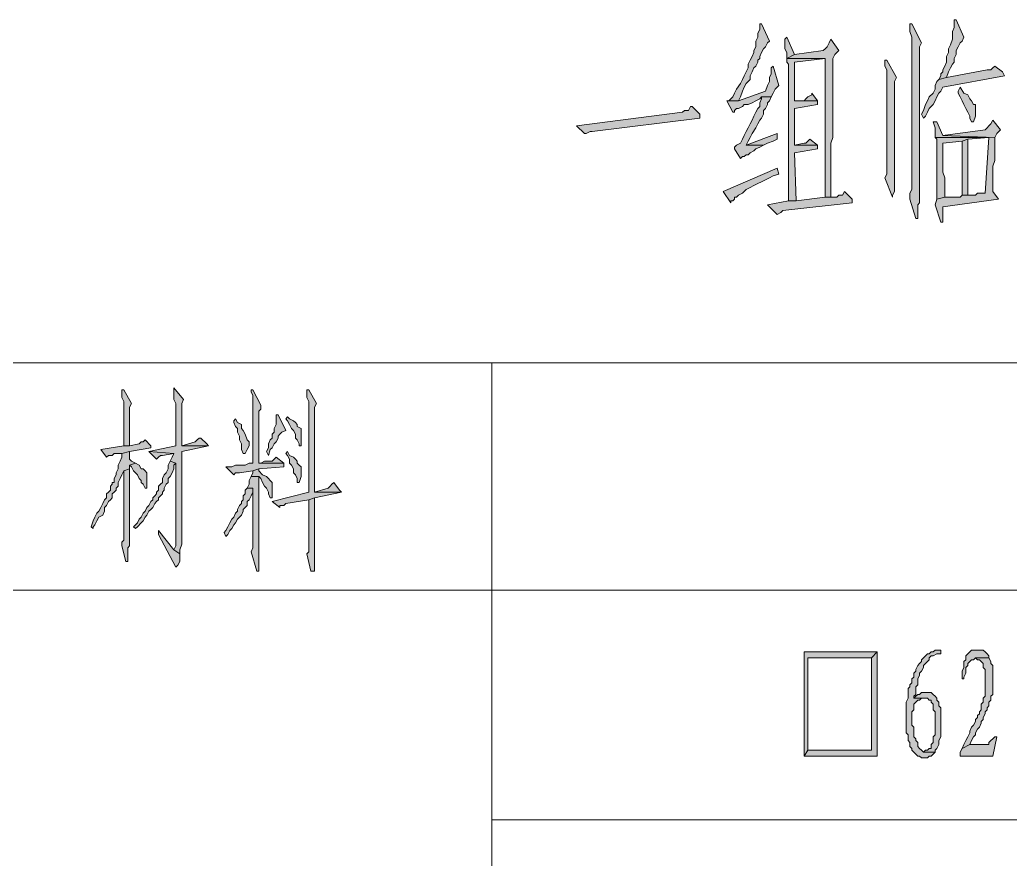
# Model space of a CAD drawing. Header units: millimetres. Extents: x 24 to 410, y 10 to 282.
# Drawn here: x 298.07 to 319.83, y 123.63 to 142.07 of the extents above; entities that cross this region are included whole.
import ezdxf

# ---------------------------------------------------------------- set-up
doc = ezdxf.new("R2010")
doc.units = ezdxf.units.MM

msp = doc.modelspace()

# ---------------------------------------------------------------- hatches: boundary and pattern name
h = msp.add_hatch(color=7)
h.dxf.hatch_style = 2
h.paths.add_polyline_path([(314.367333, 141.986), (314.325, 141.986), (314.325, 141.943667), (314.325, 141.859), (314.282667, 141.774333), (314.282667, 141.689667), (314.240333, 141.605), (314.240333, 141.478), (314.198, 141.393333), (314.198, 141.351), (314.155667, 141.266333), (314.113333, 141.181667), (314.071, 141.097), (314.071, 141.012333), (314.028667, 140.927667), (313.986333, 140.843), (313.944, 140.758333), (313.901667, 140.673667), (313.817, 140.546667), (313.774667, 140.462), (313.732333, 140.377333), (313.69, 140.335), (313.647667, 140.292667), (313.859333, 140.292667), (313.901667, 140.377333), (313.944, 140.504333), (313.986333, 140.589), (314.028667, 140.673667), (314.113333, 140.758333), (314.113333, 140.843), (314.155667, 140.927667), (314.198, 141.012333), (314.240333, 141.054667), (314.282667, 141.139333), (314.282667, 141.181667), (314.325, 141.224), (314.325, 141.266333), (314.367333, 141.351), (314.409667, 141.435667), (314.452, 141.478), (314.494333, 141.562667), (314.536667, 141.605)])
h = msp.add_hatch(color=7)
h.dxf.hatch_style = 2
h.paths.add_polyline_path([(317.669333, 141.986), (317.627, 141.986), (317.627, 141.901333), (317.627, 141.816667), (317.669333, 141.689667), (317.669333, 139.615333), (317.669333, 139.488333), (317.669333, 138.345333), (317.627, 138.260667), (317.627, 138.133667), (317.754, 137.710333), (317.796333, 137.710333), (317.796333, 137.795), (317.796333, 138.006667), (317.838667, 138.049), (317.838667, 141.478), (317.881, 141.562667)])
h = msp.add_hatch(color=7)
h.dxf.hatch_style = 2
h.paths.add_polyline_path([(318.600667, 142.070667), (318.600667, 141.901333), (318.558333, 141.816667), (318.558333, 141.647333), (318.516, 141.520333), (318.473667, 141.435667), (318.473667, 141.351), (318.431333, 141.266333), (318.431333, 141.139333), (318.389, 141.054667), (318.346667, 140.97), (318.346667, 140.927667), (318.304333, 140.885333), (318.304333, 140.843), (318.262, 140.758333), (318.431333, 140.800667), (318.473667, 140.927667), (318.516, 141.012333), (318.558333, 141.097), (318.600667, 141.139333), (318.600667, 141.224), (318.643, 141.308667), (318.643, 141.393333), (318.685333, 141.478), (318.727667, 141.562667), (318.77, 141.605), (318.812333, 141.689667), (318.643, 142.070667)])
h = msp.add_hatch(color=7)
h.dxf.hatch_style = 2
h.paths.add_polyline_path([(314.917667, 141.689667), (314.875333, 141.647333), (314.875333, 141.435667), (314.917667, 141.351), (314.917667, 141.224), (315.087, 141.308667)])
h = msp.add_hatch(color=7)
h.dxf.hatch_style = 2
h.paths.add_polyline_path([(315.891333, 141.647333), (315.849, 141.562667), (315.806667, 141.478), (315.764333, 141.435667), (315.722, 141.393333), (315.087, 141.308667), (314.917667, 141.224), (315.764333, 141.224), (315.764333, 138.176), (315.891333, 138.176), (315.891333, 138.387667), (315.891333, 139.361333), (315.933667, 139.488333), (315.933667, 140.292667), (315.933667, 140.419667), (315.933667, 141.224), (315.976, 141.308667), (316.060667, 141.393333)])
h = msp.add_hatch(color=7)
h.dxf.hatch_style = 2
h.paths.add_polyline_path([(314.917667, 141.224), (314.917667, 141.139333), (314.96, 141.097), (314.96, 138.091333), (315.129333, 138.091333), (315.087, 139.149667), (315.595, 139.234333), (315.595, 139.319), (315.087, 139.319), (315.087, 140.123333), (315.595, 140.208), (315.595, 140.292667), (315.087, 140.292667), (315.087, 141.139333), (315.764333, 141.224)])
h = msp.add_hatch(color=7)
h.dxf.hatch_style = 2
h.paths.add_polyline_path([(314.621333, 141.054667), (314.579, 141.012333), (314.579, 140.885333), (314.536667, 140.800667), (314.536667, 140.716), (314.494333, 140.631333), (314.452, 140.504333), (313.859333, 140.292667), (313.605333, 140.292667), (313.732333, 140.038667), (313.774667, 140.038667), (313.774667, 140.081), (313.817, 140.123333), (313.859333, 140.123333), (313.944, 140.165667), (313.986333, 140.208), (314.071, 140.208), (314.155667, 140.250333), (314.240333, 140.292667), (314.325, 140.335), (314.367333, 140.377333), (314.579, 140.377333), (314.621333, 140.462), (314.663667, 140.546667), (314.706, 140.589), (314.748333, 140.631333)])
h = msp.add_hatch(color=7)
h.dxf.hatch_style = 2
h.paths.add_polyline_path([(317.119, 141.181667), (317.076667, 141.181667), (317.076667, 141.054667), (317.119, 140.97), (317.119, 138.853333), (317.119, 138.811), (317.119, 138.684), (317.076667, 138.599333), (317.246, 138.176), (317.246, 138.218333), (317.288333, 138.303), (317.288333, 140.716), (317.330667, 140.800667)])
h = msp.add_hatch(color=7)
h.dxf.hatch_style = 2
h.paths.add_polyline_path([(319.489667, 141.054667), (319.447333, 141.012333), (319.405, 140.97), (319.320333, 140.97), (318.431333, 140.800667), (318.262, 140.758333), (318.219667, 140.716), (318.177333, 140.631333), (318.177333, 140.546667), (318.135, 140.462), (318.050333, 140.377333), (318.008, 140.292667), (317.965667, 140.208), (317.923333, 140.081), (317.881, 139.996333), (317.923333, 139.911667), (317.965667, 139.954), (318.008, 140.038667), (318.050333, 140.123333), (318.135, 140.208), (318.177333, 140.292667), (318.219667, 140.377333), (318.262, 140.462), (318.304333, 140.504333), (318.346667, 140.589), (319.701333, 140.843), (319.659, 140.927667)])
h = msp.add_hatch(color=7)
h.dxf.hatch_style = 2
h.paths.add_polyline_path([(318.727667, 140.589), (318.685333, 140.504333), (318.685333, 140.462), (318.727667, 140.377333), (318.77, 140.292667), (318.812333, 140.208), (318.854667, 140.123333), (318.897, 140.038667), (318.939333, 139.954), (318.939333, 139.911667), (318.981667, 139.827), (319.024, 139.827), (319.066333, 139.954), (319.066333, 140.208), (319.024, 140.208), (318.981667, 140.292667), (318.939333, 140.335), (318.897, 140.419667), (318.812333, 140.462)])
h = msp.add_hatch(color=7)
h.dxf.hatch_style = 2
h.paths.add_polyline_path([(314.579, 140.377333), (314.367333, 140.377333), (314.367333, 140.335), (314.325, 140.250333), (314.325, 140.165667), (314.282667, 140.123333), (314.240333, 140.038667), (314.198, 139.954), (314.155667, 139.869333), (314.113333, 139.784667), (314.071, 139.7), (314.028667, 139.615333), (313.986333, 139.530667), (313.944, 139.446), (313.901667, 139.361333), (313.817, 139.319), (313.774667, 139.276667), (313.774667, 139.234333), (313.901667, 139.022667), (313.944, 139.065), (313.986333, 139.065), (314.028667, 139.107333), (314.071, 139.107333), (314.113333, 139.149667), (314.198, 139.192), (314.240333, 139.234333), (314.325, 139.276667), (314.409667, 139.319), (314.028667, 139.319), (314.071, 139.403667), (314.113333, 139.488333), (314.155667, 139.573), (314.240333, 139.7), (314.282667, 139.784667), (314.325, 139.869333), (314.367333, 139.911667), (314.409667, 139.996333), (314.409667, 140.081), (314.452, 140.123333), (314.494333, 140.208), (314.494333, 140.250333), (314.536667, 140.292667)])
h = msp.add_hatch(color=7)
h.dxf.hatch_style = 2
h.paths.add_polyline_path([(315.468, 140.462), (315.468, 140.419667), (315.383333, 140.377333), (315.341, 140.335), (315.298667, 140.292667), (315.087, 140.292667), (315.595, 140.292667)])
h = msp.add_hatch(color=7)
h.dxf.hatch_style = 2
h.paths.add_polyline_path([(312.843333, 140.165667), (312.801, 140.165667), (312.758667, 140.081), (312.674, 140.081), (312.631667, 140.038667), (310.303333, 139.742333), (310.472667, 139.573), (310.515, 139.573), (310.599667, 139.615333), (310.642, 139.615333), (313.012667, 139.911667), (313.012667, 139.996333)])
h = msp.add_hatch(color=7)
h.dxf.hatch_style = 2
h.paths.add_polyline_path([(318.219667, 139.827), (318.135, 139.827), (318.177333, 139.7), (318.177333, 139.488333), (319.362667, 139.488333), (319.278, 138.260667), (319.108667, 138.260667), (319.066333, 138.218333), (318.77, 138.218333), (318.727667, 138.176), (318.389, 138.176), (318.219667, 138.133667), (318.177333, 138.006667), (318.304333, 137.625667), (318.346667, 137.625667), (318.346667, 137.668), (318.346667, 137.710333), (318.346667, 137.752667), (318.346667, 137.964333), (319.574333, 138.133667), (319.447333, 138.303), (319.447333, 138.853333), (319.489667, 138.980333), (319.489667, 139.488333), (318.346667, 139.530667)])
h = msp.add_hatch(color=7)
h.dxf.hatch_style = 2
h.paths.add_polyline_path([(319.447333, 139.869333), (319.405, 139.784667), (319.362667, 139.742333), (319.320333, 139.7), (319.278, 139.657667), (318.346667, 139.530667), (319.489667, 139.488333), (319.532, 139.573), (319.616667, 139.657667)])
h = msp.add_hatch(color=7)
h.dxf.hatch_style = 2
h.paths.add_polyline_path([(314.706, 139.573), (314.028667, 139.319), (314.409667, 139.319), (314.494333, 139.361333), (314.621333, 139.403667), (314.706, 139.446)])
h = msp.add_hatch(color=7)
h.dxf.hatch_style = 2
h.paths.add_polyline_path([(318.177333, 139.488333), (318.219667, 139.446), (318.219667, 138.133667), (318.389, 138.176), (318.389, 138.599333), (318.346667, 138.726333), (318.346667, 138.980333), (318.346667, 139.107333), (318.346667, 139.361333), (318.77, 139.403667), (318.897, 139.446), (319.362667, 139.488333)])
h = msp.add_hatch(color=7)
h.dxf.hatch_style = 2
h.paths.add_polyline_path([(315.425667, 139.446), (315.341, 139.361333), (315.298667, 139.361333), (315.087, 139.319), (315.595, 139.319)])
h = msp.add_hatch(color=7)
h.dxf.hatch_style = 2
h.paths.add_polyline_path([(318.897, 139.446), (318.77, 139.403667), (318.77, 138.218333), (318.897, 138.218333)])
h = msp.add_hatch(color=7)
h.dxf.hatch_style = 2
h.paths.add_polyline_path([(314.706, 138.811), (313.520667, 138.303), (313.69, 138.049), (313.69, 138.091333), (313.732333, 138.091333), (313.774667, 138.133667), (313.774667, 138.176), (313.817, 138.176), (313.859333, 138.218333), (313.944, 138.260667), (313.986333, 138.303), (314.028667, 138.345333), (314.113333, 138.387667), (314.198, 138.43), (314.282667, 138.472333), (314.367333, 138.514667), (314.452, 138.557), (314.536667, 138.599333), (314.621333, 138.641667), (314.748333, 138.684)])
h = msp.add_hatch(color=7)
h.dxf.hatch_style = 2
h.paths.add_polyline_path([(316.187667, 138.303), (316.145333, 138.218333), (316.060667, 138.218333), (316.018333, 138.176), (315.764333, 138.176), (315.129333, 138.091333), (314.96, 138.091333), (314.494333, 138.006667), (314.706, 137.795), (314.790667, 137.837333), (314.833, 137.879667), (316.357, 138.049), (316.357, 138.133667)])
h = msp.add_hatch(color=7)
h.dxf.hatch_style = 2
h.paths.add_polyline_path([(300.355, 133.942667), (300.312667, 133.942667), (300.312667, 133.858), (300.312667, 133.773333), (300.355, 133.688667), (300.355, 132.715), (300.482, 132.715), (300.482, 133.096), (300.482, 133.180667), (300.482, 133.561667), (300.524333, 133.646333)])
h = msp.add_hatch(color=7)
h.dxf.hatch_style = 2
h.paths.add_polyline_path([(301.455667, 133.985), (301.455667, 133.731), (301.498, 133.646333), (301.498, 132.715), (300.905333, 132.588), (301.455667, 132.545667), (301.413333, 132.461), (301.371, 132.376333), (301.498, 132.334), (301.498, 130.513667), (301.455667, 130.429), (301.582667, 130.344333), (301.582667, 130.429), (301.625, 130.556), (301.625, 131.021667), (301.625, 131.191), (301.625, 132.588), (302.217667, 132.715), (301.625, 132.715), (301.625, 132.757333), (301.625, 133.646333), (301.667333, 133.731)])
h = msp.add_hatch(color=7)
h.dxf.hatch_style = 2
h.paths.add_polyline_path([(303.191333, 133.942667), (303.149, 133.942667), (303.149, 133.900333), (303.191333, 133.815667), (303.191333, 132.334), (303.106667, 132.334), (303.022, 132.291667), (302.810333, 132.291667), (302.725667, 132.249333), (302.598667, 132.249333), (302.768, 132.08), (302.810333, 132.122333), (302.895, 132.122333), (303.191333, 132.164667), (303.318333, 132.207), (303.868667, 132.249333), (303.868667, 132.334), (303.318333, 132.334), (303.318333, 133.477), (303.360667, 133.519333), (303.360667, 133.604)])
h = msp.add_hatch(color=7)
h.dxf.hatch_style = 2
h.paths.add_polyline_path([(304.419, 133.942667), (304.376667, 133.942667), (304.376667, 133.900333), (304.376667, 133.773333), (304.419, 133.688667), (304.419, 131.995333), (304.419, 131.953), (304.419, 131.699), (303.614667, 131.487333), (303.784, 131.360333), (303.784, 131.402667), (303.868667, 131.402667), (303.911, 131.445), (304.419, 131.529667), (304.546, 131.572), (305.138667, 131.699), (304.546, 131.699), (304.546, 131.783667), (304.546, 133.561667), (304.588333, 133.646333)])
h = msp.add_hatch(color=7)
h.dxf.hatch_style = 2
h.paths.add_polyline_path([(303.741667, 133.392333), (303.699333, 133.392333), (303.699333, 133.35), (303.699333, 133.180667), (303.657, 133.096), (303.657, 133.011333), (303.614667, 132.969), (303.614667, 132.884333), (303.572333, 132.842), (303.53, 132.757333), (303.53, 132.672667), (303.487667, 132.588), (303.53, 132.503333), (303.572333, 132.630333), (303.614667, 132.672667), (303.657, 132.757333), (303.699333, 132.799667), (303.741667, 132.884333), (303.741667, 132.926667), (303.784, 132.969), (303.826333, 133.011333), (303.911, 133.053667)])
h = msp.add_hatch(color=7)
h.dxf.hatch_style = 2
h.paths.add_polyline_path([(302.810333, 133.307667), (302.768, 133.265333), (302.768, 133.223), (302.810333, 133.138333), (302.852667, 133.096), (302.852667, 133.011333), (302.895, 132.926667), (302.895, 132.842), (302.937333, 132.757333), (302.937333, 132.630333), (302.979667, 132.545667), (303.022, 132.545667), (303.064333, 132.630333), (303.106667, 132.715), (303.106667, 132.799667), (303.064333, 132.842), (303.022, 132.969), (302.979667, 133.053667), (302.937333, 133.096), (302.937333, 133.180667), (302.852667, 133.223)])
h = msp.add_hatch(color=7)
h.dxf.hatch_style = 2
h.paths.add_polyline_path([(303.953333, 133.35), (303.911, 133.307667), (303.953333, 133.265333), (303.995667, 133.180667), (304.038, 133.096), (304.080333, 133.053667), (304.122667, 132.969), (304.122667, 132.884333), (304.165, 132.842), (304.207333, 132.757333), (304.207333, 132.715), (304.249667, 132.715), (304.249667, 133.096), (304.165, 133.138333), (304.165, 133.180667), (304.122667, 133.223), (304.080333, 133.265333), (303.995667, 133.307667)])
h = msp.add_hatch(color=7)
h.dxf.hatch_style = 2
h.paths.add_polyline_path([(300.820667, 132.842), (300.778333, 132.799667), (300.736, 132.799667), (300.693667, 132.757333), (300.482, 132.715), (300.355, 132.715), (299.847, 132.630333), (299.974, 132.461), (300.016333, 132.503333), (300.101, 132.503333), (300.143333, 132.545667), (300.312667, 132.545667), (300.482, 132.588), (300.947667, 132.672667), (300.947667, 132.715)])
h = msp.add_hatch(color=7)
h.dxf.hatch_style = 2
h.paths.add_polyline_path([(302.048333, 132.884333), (302.006, 132.884333), (301.963667, 132.842), (301.921333, 132.799667), (301.625, 132.715), (302.217667, 132.715), (302.175333, 132.757333)])
h = msp.add_hatch(color=7)
h.dxf.hatch_style = 2
h.paths.add_polyline_path([(300.482, 132.588), (300.312667, 132.545667), (300.312667, 132.461), (300.270333, 132.376333), (300.228, 132.291667), (300.228, 132.207), (300.185667, 132.122333), (300.185667, 132.08), (300.143333, 131.995333), (300.143333, 131.910667), (300.101, 131.910667), (300.101, 131.868333), (300.058667, 131.826), (300.058667, 131.741333), (300.016333, 131.699), (299.974, 131.656667), (299.974, 131.572), (299.931667, 131.529667), (299.889333, 131.445), (299.847, 131.360333), (299.804667, 131.275667), (299.762333, 131.233333), (299.72, 131.148667), (299.677667, 131.064), (299.635333, 130.937), (299.677667, 130.894667), (299.677667, 130.937), (299.72, 130.979333), (299.762333, 131.064), (299.804667, 131.148667), (299.889333, 131.191), (299.931667, 131.275667), (299.931667, 131.360333), (299.974, 131.402667), (300.016333, 131.487333), (300.058667, 131.529667), (300.101, 131.572), (300.101, 131.656667), (300.143333, 131.699), (300.185667, 131.741333), (300.185667, 131.783667), (300.228, 131.826), (300.228, 131.910667), (300.270333, 131.995333), (300.312667, 132.08), (300.355, 132.164667), (300.482, 132.207), (300.482, 132.291667), (300.609, 132.334), (300.524333, 132.376333), (300.482, 132.418667)])
h = msp.add_hatch(color=7)
h.dxf.hatch_style = 2
h.paths.add_polyline_path([(300.905333, 132.588), (301.074667, 132.418667), (301.117, 132.461), (301.159333, 132.503333), (301.201667, 132.503333), (301.455667, 132.545667)])
h = msp.add_hatch(color=7)
h.dxf.hatch_style = 2
h.paths.add_polyline_path([(303.953333, 132.588), (303.911, 132.545667), (303.953333, 132.503333), (303.995667, 132.418667), (303.995667, 132.334), (304.038, 132.291667), (304.080333, 132.207), (304.080333, 132.122333), (304.122667, 132.08), (304.165, 131.995333), (304.165, 131.910667), (304.207333, 131.910667), (304.249667, 132.037667), (304.249667, 132.249333), (304.207333, 132.291667), (304.165, 132.334), (304.165, 132.376333), (304.122667, 132.418667), (304.080333, 132.461), (303.995667, 132.503333)])
h = msp.add_hatch(color=7)
h.dxf.hatch_style = 2
h.paths.add_polyline_path([(300.609, 132.334), (300.482, 132.291667), (300.524333, 132.249333), (300.566667, 132.164667), (300.609, 132.122333), (300.651333, 132.08), (300.693667, 131.995333), (300.736, 131.953), (300.736, 131.910667), (300.778333, 131.868333), (300.820667, 131.783667), (300.863, 131.783667), (300.863, 131.910667), (300.863, 132.122333), (300.820667, 132.164667), (300.778333, 132.207), (300.736, 132.207), (300.693667, 132.291667)])
h = msp.add_hatch(color=7)
h.dxf.hatch_style = 2
h.paths.add_polyline_path([(301.371, 132.376333), (301.328667, 132.291667), (301.328667, 132.207), (301.286333, 132.122333), (301.244, 132.08), (301.201667, 131.995333), (301.201667, 131.910667), (301.159333, 131.868333), (301.117, 131.826), (301.117, 131.741333), (301.074667, 131.699), (301.074667, 131.656667), (301.032333, 131.614333), (300.99, 131.572), (300.99, 131.529667), (300.947667, 131.487333), (300.905333, 131.402667), (300.863, 131.360333), (300.820667, 131.275667), (300.778333, 131.233333), (300.736, 131.148667), (300.693667, 131.106333), (300.651333, 131.021667), (300.566667, 130.937), (300.609, 130.894667), (300.651333, 130.937), (300.736, 131.021667), (300.778333, 131.064), (300.820667, 131.148667), (300.863, 131.191), (300.905333, 131.275667), (300.947667, 131.318), (300.99, 131.360333), (301.032333, 131.445), (301.074667, 131.487333), (301.117, 131.529667), (301.117, 131.572), (301.159333, 131.614333), (301.201667, 131.656667), (301.201667, 131.699), (301.244, 131.741333), (301.244, 131.783667), (301.286333, 131.868333), (301.328667, 131.910667), (301.328667, 131.995333), (301.371, 132.037667), (301.413333, 132.122333), (301.455667, 132.207), (301.455667, 132.291667), (301.498, 132.334)])
h = msp.add_hatch(color=7)
h.dxf.hatch_style = 2
h.paths.add_polyline_path([(303.699333, 132.461), (303.657, 132.418667), (303.614667, 132.376333), (303.445333, 132.376333), (303.360667, 132.334), (303.318333, 132.334), (303.868667, 132.334)])
h = msp.add_hatch(color=7)
h.dxf.hatch_style = 2
h.paths.add_polyline_path([(300.482, 132.207), (300.355, 132.164667), (300.355, 130.640667), (300.312667, 130.598333), (300.312667, 130.513667), (300.397333, 130.175), (300.439667, 130.175), (300.439667, 130.259667), (300.439667, 130.471333), (300.482, 130.513667)])
h = msp.add_hatch(color=7)
h.dxf.hatch_style = 2
h.paths.add_polyline_path([(303.318333, 132.207), (303.191333, 132.164667), (303.191333, 132.122333), (303.149, 132.037667), (303.318333, 132.037667), (303.360667, 131.995333), (303.403, 131.910667), (303.445333, 131.826), (303.487667, 131.783667), (303.53, 131.699), (303.53, 131.656667), (303.572333, 131.572), (303.614667, 131.572), (303.614667, 131.656667), (303.614667, 131.910667), (303.572333, 131.953), (303.53, 131.995333), (303.487667, 132.037667), (303.403, 132.08), (303.318333, 132.164667)])
h = msp.add_hatch(color=7)
h.dxf.hatch_style = 2
h.paths.add_polyline_path([(303.149, 132.037667), (303.106667, 131.953), (303.106667, 131.868333), (303.064333, 131.783667), (303.191333, 131.783667), (303.191333, 131.741333), (303.191333, 130.471333), (303.149, 130.386667), (303.276, 129.963333), (303.318333, 129.963333), (303.318333, 132.037667)])
h = msp.add_hatch(color=7)
h.dxf.hatch_style = 2
h.paths.add_polyline_path([(304.969333, 131.910667), (304.927, 131.868333), (304.884667, 131.826), (304.842333, 131.783667), (304.546, 131.699), (305.138667, 131.699), (305.096333, 131.741333)])
h = msp.add_hatch(color=7)
h.dxf.hatch_style = 2
h.paths.add_polyline_path([(303.064333, 131.783667), (303.022, 131.741333), (303.022, 131.656667), (302.979667, 131.614333), (302.979667, 131.529667), (302.937333, 131.487333), (302.937333, 131.445), (302.895, 131.402667), (302.852667, 131.318), (302.852667, 131.275667), (302.810333, 131.233333), (302.768, 131.148667), (302.725667, 131.106333), (302.683333, 131.021667), (302.641, 130.937), (302.598667, 130.852333), (302.556333, 130.81), (302.598667, 130.725333), (302.641, 130.767667), (302.683333, 130.852333), (302.725667, 130.894667), (302.768, 130.979333), (302.810333, 131.021667), (302.852667, 131.106333), (302.895, 131.148667), (302.937333, 131.191), (302.979667, 131.275667), (302.979667, 131.318), (303.022, 131.360333), (303.064333, 131.402667), (303.064333, 131.487333), (303.106667, 131.529667), (303.149, 131.614333), (303.191333, 131.699), (303.191333, 131.783667)])
h = msp.add_hatch(color=7)
h.dxf.hatch_style = 2
h.paths.add_polyline_path([(304.546, 131.572), (304.419, 131.529667), (304.419, 130.386667), (304.376667, 130.344333), (304.461333, 129.963333), (304.546, 129.963333), (304.546, 130.005667), (304.546, 130.090333), (304.546, 130.132667)])
h = msp.add_hatch(color=7)
h.dxf.hatch_style = 2
h.paths.add_polyline_path([(301.117, 130.852333), (301.117, 130.767667), (301.498, 130.048), (301.540333, 130.090333), (301.582667, 130.175), (301.582667, 130.344333), (301.455667, 130.429)])
h = msp.add_hatch(color=7)
h.dxf.hatch_style = 2
h.paths.add_polyline_path([(316.907333, 128.185333), (315.298667, 128.185333), (315.298667, 125.899333), (315.383333, 126.026333), (315.383333, 128.058333), (316.780333, 128.058333)])
h = msp.add_hatch(color=7)
h.dxf.hatch_style = 2
h.paths.add_polyline_path([(316.907333, 128.185333), (316.780333, 128.058333), (316.780333, 126.026333), (315.383333, 126.026333), (315.298667, 125.899333), (316.907333, 125.899333)])
h = msp.add_hatch(color=7)
h.dxf.hatch_style = 2
h.paths.add_polyline_path([(318.304333, 128.227667), (318.177333, 128.227667), (318.135, 128.185333), (318.092667, 128.185333), (318.050333, 128.143), (318.008, 128.143), (317.965667, 128.100667), (317.923333, 128.058333), (317.881, 128.016), (317.881, 127.973667), (317.838667, 127.931333), (317.796333, 127.889), (317.754, 127.804333), (317.754, 127.762), (317.711667, 127.719667), (317.711667, 127.635), (317.669333, 127.592667), (317.669333, 127.508), (317.627, 127.465667), (317.627, 127.423333), (317.584667, 127.381), (317.584667, 127.169333), (317.542333, 127.084667), (317.542333, 126.407333), (317.584667, 126.365), (317.584667, 126.238), (317.627, 126.195667), (317.627, 126.111), (317.669333, 126.068667), (317.669333, 126.026333), (317.711667, 125.984), (317.754, 125.941667), (317.796333, 125.899333), (317.838667, 125.899333), (317.881, 125.857), (318.008, 125.857), (318.050333, 125.899333), (318.092667, 125.899333), (318.135, 125.941667), (318.177333, 125.984), (317.923333, 125.984), (317.881, 126.026333), (317.838667, 126.068667), (317.796333, 126.111), (317.796333, 126.195667), (317.754, 126.238), (317.754, 126.280333), (317.711667, 126.322667), (317.711667, 126.534333), (317.669333, 126.576667), (317.669333, 126.873), (317.711667, 126.915333), (317.711667, 127.042333), (317.754, 127.084667), (317.796333, 127.127), (317.838667, 127.127), (317.881, 127.169333), (318.008, 127.169333), (317.711667, 127.169333), (317.711667, 127.211667), (317.754, 127.254), (317.754, 127.423333), (317.796333, 127.465667), (317.796333, 127.592667), (317.838667, 127.677333), (317.838667, 127.719667), (317.881, 127.762), (317.923333, 127.846667), (317.923333, 127.889), (317.965667, 127.931333), (318.008, 127.973667), (318.050333, 128.016), (318.050333, 128.058333), (318.092667, 128.100667), (318.135, 128.100667), (318.219667, 128.143), (318.304333, 128.143)])
h = msp.add_hatch(color=7)
h.dxf.hatch_style = 2
h.paths.add_polyline_path([(319.151, 128.227667), (318.981667, 128.227667), (318.939333, 128.185333), (318.897, 128.143), (318.854667, 128.100667), (318.854667, 128.016), (318.812333, 127.973667), (318.812333, 127.846667), (318.77, 127.762), (318.77, 127.592667), (318.812333, 127.592667), (318.812333, 127.635), (318.854667, 127.719667), (318.854667, 127.846667), (318.897, 127.889), (318.897, 127.931333), (318.939333, 127.973667), (318.981667, 128.016), (319.024, 128.016), (319.066333, 128.058333), (319.362667, 128.058333), (319.362667, 128.100667), (319.320333, 128.143), (319.278, 128.185333), (319.235667, 128.227667)])
h = msp.add_hatch(color=7)
h.dxf.hatch_style = 2
h.paths.add_polyline_path([(319.362667, 128.058333), (319.066333, 128.058333), (319.108667, 128.016), (319.151, 128.016), (319.193333, 127.973667), (319.235667, 127.931333), (319.235667, 127.846667), (319.278, 127.804333), (319.278, 127.211667), (319.235667, 127.169333), (319.235667, 127.084667), (319.193333, 127.042333), (319.193333, 126.915333), (319.151, 126.873), (319.151, 126.830667), (319.108667, 126.788333), (319.108667, 126.746), (319.066333, 126.703667), (319.066333, 126.661333), (319.024, 126.576667), (318.981667, 126.534333), (318.939333, 126.449667), (318.939333, 126.407333), (318.897, 126.322667), (318.854667, 126.238), (318.812333, 126.153333), (318.77, 126.068667), (318.939333, 126.153333), (318.981667, 126.238), (319.024, 126.322667), (319.066333, 126.365), (319.066333, 126.407333), (319.108667, 126.492), (319.151, 126.534333), (319.193333, 126.619), (319.193333, 126.661333), (319.235667, 126.703667), (319.235667, 126.746), (319.278, 126.830667), (319.278, 126.873), (319.320333, 126.915333), (319.320333, 126.957667), (319.362667, 127), (319.362667, 127.084667), (319.405, 127.127), (319.405, 127.211667), (319.447333, 127.254), (319.447333, 127.889), (319.405, 127.931333), (319.405, 127.973667)])
h = msp.add_hatch(color=7)
h.dxf.hatch_style = 2
h.paths.add_polyline_path([(318.008, 127.296333), (317.881, 127.296333), (317.838667, 127.254), (317.796333, 127.254), (317.754, 127.211667), (317.711667, 127.169333), (318.008, 127.169333), (318.050333, 127.127), (318.092667, 127.127), (318.092667, 127.084667), (318.135, 127.042333), (318.135, 126.915333), (318.177333, 126.873), (318.177333, 126.365), (318.135, 126.322667), (318.135, 126.238), (318.135, 126.195667), (318.092667, 126.153333), (318.092667, 126.068667), (318.050333, 126.068667), (318.008, 126.026333), (317.965667, 126.026333), (317.923333, 125.984), (318.177333, 125.984), (318.177333, 126.026333), (318.219667, 126.068667), (318.262, 126.153333), (318.262, 126.238), (318.304333, 126.322667), (318.304333, 126.957667), (318.262, 127), (318.262, 127.084667), (318.219667, 127.127), (318.219667, 127.169333), (318.177333, 127.211667), (318.135, 127.254), (318.092667, 127.296333)])
h = msp.add_hatch(color=7)
h.dxf.hatch_style = 2
h.paths.add_polyline_path([(319.532, 126.322667), (319.489667, 126.322667), (319.447333, 126.280333), (319.405, 126.238), (319.362667, 126.195667), (319.362667, 126.153333), (319.320333, 126.153333), (318.939333, 126.153333), (318.77, 126.068667), (318.727667, 125.984), (318.727667, 125.899333), (319.447333, 125.899333)])

# ---------------------------------------------------------------- linework, layer by layer
at = {"color": 7, "lineweight": 0}
for points in [[(314.367333, 141.986), (314.325, 141.986), (314.325, 141.943667), (314.325, 141.859), (314.282667, 141.774333), (314.282667, 141.689667), (314.240333, 141.605), (314.240333, 141.478), (314.198, 141.393333), (314.198, 141.351), (314.155667, 141.266333), (314.113333, 141.181667), (314.071, 141.097), (314.071, 141.012333), (314.028667, 140.927667), (313.986333, 140.843), (313.944, 140.758333), (313.901667, 140.673667), (313.817, 140.546667), (313.774667, 140.462), (313.732333, 140.377333), (313.69, 140.335), (313.647667, 140.292667), (313.859333, 140.292667), (313.901667, 140.377333), (313.944, 140.504333), (313.986333, 140.589), (314.028667, 140.673667), (314.113333, 140.758333), (314.113333, 140.843), (314.155667, 140.927667), (314.198, 141.012333), (314.240333, 141.054667), (314.282667, 141.139333), (314.282667, 141.181667), (314.325, 141.224), (314.325, 141.266333), (314.367333, 141.351), (314.409667, 141.435667), (314.452, 141.478), (314.494333, 141.562667), (314.536667, 141.605)], [(317.669333, 141.986), (317.627, 141.986), (317.627, 141.901333), (317.627, 141.816667), (317.669333, 141.689667), (317.669333, 139.615333), (317.669333, 139.488333), (317.669333, 138.345333), (317.627, 138.260667), (317.627, 138.133667), (317.754, 137.710333), (317.796333, 137.710333), (317.796333, 137.795), (317.796333, 138.006667), (317.838667, 138.049), (317.838667, 141.478), (317.881, 141.562667)], [(318.600667, 142.070667), (318.600667, 141.901333), (318.558333, 141.816667), (318.558333, 141.647333), (318.516, 141.520333), (318.473667, 141.435667), (318.473667, 141.351), (318.431333, 141.266333), (318.431333, 141.139333), (318.389, 141.054667), (318.346667, 140.97), (318.346667, 140.927667), (318.304333, 140.885333), (318.304333, 140.843), (318.262, 140.758333), (318.431333, 140.800667), (318.473667, 140.927667), (318.516, 141.012333), (318.558333, 141.097), (318.600667, 141.139333), (318.600667, 141.224), (318.643, 141.308667), (318.643, 141.393333), (318.685333, 141.478), (318.727667, 141.562667), (318.77, 141.605), (318.812333, 141.689667), (318.643, 142.070667)], [(314.917667, 141.689667), (314.875333, 141.647333), (314.875333, 141.435667), (314.917667, 141.351), (314.917667, 141.224), (315.087, 141.308667)], [(315.891333, 141.647333), (315.849, 141.562667), (315.806667, 141.478), (315.764333, 141.435667), (315.722, 141.393333), (315.087, 141.308667), (314.917667, 141.224), (315.764333, 141.224), (315.764333, 138.176), (315.891333, 138.176), (315.891333, 138.387667), (315.891333, 139.361333), (315.933667, 139.488333), (315.933667, 140.292667), (315.933667, 140.419667), (315.933667, 141.224), (315.976, 141.308667), (316.060667, 141.393333)], [(314.917667, 141.224), (314.917667, 141.139333), (314.96, 141.097), (314.96, 138.091333), (315.129333, 138.091333), (315.087, 139.149667), (315.595, 139.234333), (315.595, 139.319), (315.087, 139.319), (315.087, 140.123333), (315.595, 140.208), (315.595, 140.292667), (315.087, 140.292667), (315.087, 141.139333), (315.764333, 141.224)], [(314.621333, 141.054667), (314.579, 141.012333), (314.579, 140.885333), (314.536667, 140.800667), (314.536667, 140.716), (314.494333, 140.631333), (314.452, 140.504333), (313.859333, 140.292667), (313.605333, 140.292667), (313.732333, 140.038667), (313.774667, 140.038667), (313.774667, 140.081), (313.817, 140.123333), (313.859333, 140.123333), (313.944, 140.165667), (313.986333, 140.208), (314.071, 140.208), (314.155667, 140.250333), (314.240333, 140.292667), (314.325, 140.335), (314.367333, 140.377333), (314.579, 140.377333), (314.621333, 140.462), (314.663667, 140.546667), (314.706, 140.589), (314.748333, 140.631333)], [(317.119, 141.181667), (317.076667, 141.181667), (317.076667, 141.054667), (317.119, 140.97), (317.119, 138.853333), (317.119, 138.811), (317.119, 138.684), (317.076667, 138.599333), (317.246, 138.176), (317.246, 138.218333), (317.288333, 138.303), (317.288333, 140.716), (317.330667, 140.800667)], [(319.489667, 141.054667), (319.447333, 141.012333), (319.405, 140.97), (319.320333, 140.97), (318.431333, 140.800667), (318.262, 140.758333), (318.219667, 140.716), (318.177333, 140.631333), (318.177333, 140.546667), (318.135, 140.462), (318.050333, 140.377333), (318.008, 140.292667), (317.965667, 140.208), (317.923333, 140.081), (317.881, 139.996333), (317.923333, 139.911667), (317.965667, 139.954), (318.008, 140.038667), (318.050333, 140.123333), (318.135, 140.208), (318.177333, 140.292667), (318.219667, 140.377333), (318.262, 140.462), (318.304333, 140.504333), (318.346667, 140.589), (319.701333, 140.843), (319.659, 140.927667)], [(318.727667, 140.589), (318.685333, 140.504333), (318.685333, 140.462), (318.727667, 140.377333), (318.77, 140.292667), (318.812333, 140.208), (318.854667, 140.123333), (318.897, 140.038667), (318.939333, 139.954), (318.939333, 139.911667), (318.981667, 139.827), (319.024, 139.827), (319.066333, 139.954), (319.066333, 140.208), (319.024, 140.208), (318.981667, 140.292667), (318.939333, 140.335), (318.897, 140.419667), (318.812333, 140.462)], [(314.579, 140.377333), (314.367333, 140.377333), (314.367333, 140.335), (314.325, 140.250333), (314.325, 140.165667), (314.282667, 140.123333), (314.240333, 140.038667), (314.198, 139.954), (314.155667, 139.869333), (314.113333, 139.784667), (314.071, 139.7), (314.028667, 139.615333), (313.986333, 139.530667), (313.944, 139.446), (313.901667, 139.361333), (313.817, 139.319), (313.774667, 139.276667), (313.774667, 139.234333), (313.901667, 139.022667), (313.944, 139.065), (313.986333, 139.065), (314.028667, 139.107333), (314.071, 139.107333), (314.113333, 139.149667), (314.198, 139.192), (314.240333, 139.234333), (314.325, 139.276667), (314.409667, 139.319), (314.028667, 139.319), (314.071, 139.403667), (314.113333, 139.488333), (314.155667, 139.573), (314.240333, 139.7), (314.282667, 139.784667), (314.325, 139.869333), (314.367333, 139.911667), (314.409667, 139.996333), (314.409667, 140.081), (314.452, 140.123333), (314.494333, 140.208), (314.494333, 140.250333), (314.536667, 140.292667)], [(315.468, 140.462), (315.468, 140.419667), (315.383333, 140.377333), (315.341, 140.335), (315.298667, 140.292667), (315.087, 140.292667), (315.595, 140.292667)], [(312.843333, 140.165667), (312.801, 140.165667), (312.758667, 140.081), (312.674, 140.081), (312.631667, 140.038667), (310.303333, 139.742333), (310.472667, 139.573), (310.515, 139.573), (310.599667, 139.615333), (310.642, 139.615333), (313.012667, 139.911667), (313.012667, 139.996333)], [(318.219667, 139.827), (318.135, 139.827), (318.177333, 139.7), (318.177333, 139.488333), (319.362667, 139.488333), (319.278, 138.260667), (319.108667, 138.260667), (319.066333, 138.218333), (318.77, 138.218333), (318.727667, 138.176), (318.389, 138.176), (318.219667, 138.133667), (318.177333, 138.006667), (318.304333, 137.625667), (318.346667, 137.625667), (318.346667, 137.668), (318.346667, 137.710333), (318.346667, 137.752667), (318.346667, 137.964333), (319.574333, 138.133667), (319.447333, 138.303), (319.447333, 138.853333), (319.489667, 138.980333), (319.489667, 139.488333), (318.346667, 139.530667)], [(319.447333, 139.869333), (319.405, 139.784667), (319.362667, 139.742333), (319.320333, 139.7), (319.278, 139.657667), (318.346667, 139.530667), (319.489667, 139.488333), (319.532, 139.573), (319.616667, 139.657667)], [(314.706, 139.573), (314.028667, 139.319), (314.409667, 139.319), (314.494333, 139.361333), (314.621333, 139.403667), (314.706, 139.446)], [(318.177333, 139.488333), (318.219667, 139.446), (318.219667, 138.133667), (318.389, 138.176), (318.389, 138.599333), (318.346667, 138.726333), (318.346667, 138.980333), (318.346667, 139.107333), (318.346667, 139.361333), (318.77, 139.403667), (318.897, 139.446), (319.362667, 139.488333)], [(315.425667, 139.446), (315.341, 139.361333), (315.298667, 139.361333), (315.087, 139.319), (315.595, 139.319)], [(318.897, 139.446), (318.77, 139.403667), (318.77, 138.218333), (318.897, 138.218333)], [(314.706, 138.811), (313.520667, 138.303), (313.69, 138.049), (313.69, 138.091333), (313.732333, 138.091333), (313.774667, 138.133667), (313.774667, 138.176), (313.817, 138.176), (313.859333, 138.218333), (313.944, 138.260667), (313.986333, 138.303), (314.028667, 138.345333), (314.113333, 138.387667), (314.198, 138.43), (314.282667, 138.472333), (314.367333, 138.514667), (314.452, 138.557), (314.536667, 138.599333), (314.621333, 138.641667), (314.748333, 138.684)], [(316.187667, 138.303), (316.145333, 138.218333), (316.060667, 138.218333), (316.018333, 138.176), (315.764333, 138.176), (315.129333, 138.091333), (314.96, 138.091333), (314.494333, 138.006667), (314.706, 137.795), (314.790667, 137.837333), (314.833, 137.879667), (316.357, 138.049), (316.357, 138.133667)], [(284.437667, 134.535333), (395.435667, 134.535333), (395.435667, 69.511333), (284.437667, 69.511333)], [(300.355, 133.942667), (300.312667, 133.942667), (300.312667, 133.858), (300.312667, 133.773333), (300.355, 133.688667), (300.355, 132.715), (300.482, 132.715), (300.482, 133.096), (300.482, 133.180667), (300.482, 133.561667), (300.524333, 133.646333)], [(301.455667, 133.985), (301.455667, 133.731), (301.498, 133.646333), (301.498, 132.715), (300.905333, 132.588), (301.455667, 132.545667), (301.413333, 132.461), (301.371, 132.376333), (301.498, 132.334), (301.498, 130.513667), (301.455667, 130.429), (301.582667, 130.344333), (301.582667, 130.429), (301.625, 130.556), (301.625, 131.021667), (301.625, 131.191), (301.625, 132.588), (302.217667, 132.715), (301.625, 132.715), (301.625, 132.757333), (301.625, 133.646333), (301.667333, 133.731)], [(303.191333, 133.942667), (303.149, 133.942667), (303.149, 133.900333), (303.191333, 133.815667), (303.191333, 132.334), (303.106667, 132.334), (303.022, 132.291667), (302.810333, 132.291667), (302.725667, 132.249333), (302.598667, 132.249333), (302.768, 132.08), (302.810333, 132.122333), (302.895, 132.122333), (303.191333, 132.164667), (303.318333, 132.207), (303.868667, 132.249333), (303.868667, 132.334), (303.318333, 132.334), (303.318333, 133.477), (303.360667, 133.519333), (303.360667, 133.604)], [(304.419, 133.942667), (304.376667, 133.942667), (304.376667, 133.900333), (304.376667, 133.773333), (304.419, 133.688667), (304.419, 131.995333), (304.419, 131.953), (304.419, 131.699), (303.614667, 131.487333), (303.784, 131.360333), (303.784, 131.402667), (303.868667, 131.402667), (303.911, 131.445), (304.419, 131.529667), (304.546, 131.572), (305.138667, 131.699), (304.546, 131.699), (304.546, 131.783667), (304.546, 133.561667), (304.588333, 133.646333)], [(303.741667, 133.392333), (303.699333, 133.392333), (303.699333, 133.35), (303.699333, 133.180667), (303.657, 133.096), (303.657, 133.011333), (303.614667, 132.969), (303.614667, 132.884333), (303.572333, 132.842), (303.53, 132.757333), (303.53, 132.672667), (303.487667, 132.588), (303.53, 132.503333), (303.572333, 132.630333), (303.614667, 132.672667), (303.657, 132.757333), (303.699333, 132.799667), (303.741667, 132.884333), (303.741667, 132.926667), (303.784, 132.969), (303.826333, 133.011333), (303.911, 133.053667)], [(302.810333, 133.307667), (302.768, 133.265333), (302.768, 133.223), (302.810333, 133.138333), (302.852667, 133.096), (302.852667, 133.011333), (302.895, 132.926667), (302.895, 132.842), (302.937333, 132.757333), (302.937333, 132.630333), (302.979667, 132.545667), (303.022, 132.545667), (303.064333, 132.630333), (303.106667, 132.715), (303.106667, 132.799667), (303.064333, 132.842), (303.022, 132.969), (302.979667, 133.053667), (302.937333, 133.096), (302.937333, 133.180667), (302.852667, 133.223)], [(303.953333, 133.35), (303.911, 133.307667), (303.953333, 133.265333), (303.995667, 133.180667), (304.038, 133.096), (304.080333, 133.053667), (304.122667, 132.969), (304.122667, 132.884333), (304.165, 132.842), (304.207333, 132.757333), (304.207333, 132.715), (304.249667, 132.715), (304.249667, 133.096), (304.165, 133.138333), (304.165, 133.180667), (304.122667, 133.223), (304.080333, 133.265333), (303.995667, 133.307667)], [(300.820667, 132.842), (300.778333, 132.799667), (300.736, 132.799667), (300.693667, 132.757333), (300.482, 132.715), (300.355, 132.715), (299.847, 132.630333), (299.974, 132.461), (300.016333, 132.503333), (300.101, 132.503333), (300.143333, 132.545667), (300.312667, 132.545667), (300.482, 132.588), (300.947667, 132.672667), (300.947667, 132.715)], [(302.048333, 132.884333), (302.006, 132.884333), (301.963667, 132.842), (301.921333, 132.799667), (301.625, 132.715), (302.217667, 132.715), (302.175333, 132.757333)], [(300.482, 132.588), (300.312667, 132.545667), (300.312667, 132.461), (300.270333, 132.376333), (300.228, 132.291667), (300.228, 132.207), (300.185667, 132.122333), (300.185667, 132.08), (300.143333, 131.995333), (300.143333, 131.910667), (300.101, 131.910667), (300.101, 131.868333), (300.058667, 131.826), (300.058667, 131.741333), (300.016333, 131.699), (299.974, 131.656667), (299.974, 131.572), (299.931667, 131.529667), (299.889333, 131.445), (299.847, 131.360333), (299.804667, 131.275667), (299.762333, 131.233333), (299.72, 131.148667), (299.677667, 131.064), (299.635333, 130.937), (299.677667, 130.894667), (299.677667, 130.937), (299.72, 130.979333), (299.762333, 131.064), (299.804667, 131.148667), (299.889333, 131.191), (299.931667, 131.275667), (299.931667, 131.360333), (299.974, 131.402667), (300.016333, 131.487333), (300.058667, 131.529667), (300.101, 131.572), (300.101, 131.656667), (300.143333, 131.699), (300.185667, 131.741333), (300.185667, 131.783667), (300.228, 131.826), (300.228, 131.910667), (300.270333, 131.995333), (300.312667, 132.08), (300.355, 132.164667), (300.482, 132.207), (300.482, 132.291667), (300.609, 132.334), (300.524333, 132.376333), (300.482, 132.418667)], [(300.905333, 132.588), (301.074667, 132.418667), (301.117, 132.461), (301.159333, 132.503333), (301.201667, 132.503333), (301.455667, 132.545667)], [(303.953333, 132.588), (303.911, 132.545667), (303.953333, 132.503333), (303.995667, 132.418667), (303.995667, 132.334), (304.038, 132.291667), (304.080333, 132.207), (304.080333, 132.122333), (304.122667, 132.08), (304.165, 131.995333), (304.165, 131.910667), (304.207333, 131.910667), (304.249667, 132.037667), (304.249667, 132.249333), (304.207333, 132.291667), (304.165, 132.334), (304.165, 132.376333), (304.122667, 132.418667), (304.080333, 132.461), (303.995667, 132.503333)], [(300.609, 132.334), (300.482, 132.291667), (300.524333, 132.249333), (300.566667, 132.164667), (300.609, 132.122333), (300.651333, 132.08), (300.693667, 131.995333), (300.736, 131.953), (300.736, 131.910667), (300.778333, 131.868333), (300.820667, 131.783667), (300.863, 131.783667), (300.863, 131.910667), (300.863, 132.122333), (300.820667, 132.164667), (300.778333, 132.207), (300.736, 132.207), (300.693667, 132.291667)], [(301.371, 132.376333), (301.328667, 132.291667), (301.328667, 132.207), (301.286333, 132.122333), (301.244, 132.08), (301.201667, 131.995333), (301.201667, 131.910667), (301.159333, 131.868333), (301.117, 131.826), (301.117, 131.741333), (301.074667, 131.699), (301.074667, 131.656667), (301.032333, 131.614333), (300.99, 131.572), (300.99, 131.529667), (300.947667, 131.487333), (300.905333, 131.402667), (300.863, 131.360333), (300.820667, 131.275667), (300.778333, 131.233333), (300.736, 131.148667), (300.693667, 131.106333), (300.651333, 131.021667), (300.566667, 130.937), (300.609, 130.894667), (300.651333, 130.937), (300.736, 131.021667), (300.778333, 131.064), (300.820667, 131.148667), (300.863, 131.191), (300.905333, 131.275667), (300.947667, 131.318), (300.99, 131.360333), (301.032333, 131.445), (301.074667, 131.487333), (301.117, 131.529667), (301.117, 131.572), (301.159333, 131.614333), (301.201667, 131.656667), (301.201667, 131.699), (301.244, 131.741333), (301.244, 131.783667), (301.286333, 131.868333), (301.328667, 131.910667), (301.328667, 131.995333), (301.371, 132.037667), (301.413333, 132.122333), (301.455667, 132.207), (301.455667, 132.291667), (301.498, 132.334)], [(303.699333, 132.461), (303.657, 132.418667), (303.614667, 132.376333), (303.445333, 132.376333), (303.360667, 132.334), (303.318333, 132.334), (303.868667, 132.334)], [(300.482, 132.207), (300.355, 132.164667), (300.355, 130.640667), (300.312667, 130.598333), (300.312667, 130.513667), (300.397333, 130.175), (300.439667, 130.175), (300.439667, 130.259667), (300.439667, 130.471333), (300.482, 130.513667)], [(303.318333, 132.207), (303.191333, 132.164667), (303.191333, 132.122333), (303.149, 132.037667), (303.318333, 132.037667), (303.360667, 131.995333), (303.403, 131.910667), (303.445333, 131.826), (303.487667, 131.783667), (303.53, 131.699), (303.53, 131.656667), (303.572333, 131.572), (303.614667, 131.572), (303.614667, 131.656667), (303.614667, 131.910667), (303.572333, 131.953), (303.53, 131.995333), (303.487667, 132.037667), (303.403, 132.08), (303.318333, 132.164667)], [(303.149, 132.037667), (303.106667, 131.953), (303.106667, 131.868333), (303.064333, 131.783667), (303.191333, 131.783667), (303.191333, 131.741333), (303.191333, 130.471333), (303.149, 130.386667), (303.276, 129.963333), (303.318333, 129.963333), (303.318333, 132.037667)], [(304.969333, 131.910667), (304.927, 131.868333), (304.884667, 131.826), (304.842333, 131.783667), (304.546, 131.699), (305.138667, 131.699), (305.096333, 131.741333)], [(303.064333, 131.783667), (303.022, 131.741333), (303.022, 131.656667), (302.979667, 131.614333), (302.979667, 131.529667), (302.937333, 131.487333), (302.937333, 131.445), (302.895, 131.402667), (302.852667, 131.318), (302.852667, 131.275667), (302.810333, 131.233333), (302.768, 131.148667), (302.725667, 131.106333), (302.683333, 131.021667), (302.641, 130.937), (302.598667, 130.852333), (302.556333, 130.81), (302.598667, 130.725333), (302.641, 130.767667), (302.683333, 130.852333), (302.725667, 130.894667), (302.768, 130.979333), (302.810333, 131.021667), (302.852667, 131.106333), (302.895, 131.148667), (302.937333, 131.191), (302.979667, 131.275667), (302.979667, 131.318), (303.022, 131.360333), (303.064333, 131.402667), (303.064333, 131.487333), (303.106667, 131.529667), (303.149, 131.614333), (303.191333, 131.699), (303.191333, 131.783667)], [(304.546, 131.572), (304.419, 131.529667), (304.419, 130.386667), (304.376667, 130.344333), (304.461333, 129.963333), (304.546, 129.963333), (304.546, 130.005667), (304.546, 130.090333), (304.546, 130.132667)], [(301.117, 130.852333), (301.117, 130.767667), (301.498, 130.048), (301.540333, 130.090333), (301.582667, 130.175), (301.582667, 130.344333), (301.455667, 130.429)], [(316.907333, 128.185333), (315.298667, 128.185333), (315.298667, 125.899333), (315.383333, 126.026333), (315.383333, 128.058333), (316.780333, 128.058333)], [(316.907333, 128.185333), (316.780333, 128.058333), (316.780333, 126.026333), (315.383333, 126.026333), (315.298667, 125.899333), (316.907333, 125.899333)], [(318.304333, 128.227667), (318.177333, 128.227667), (318.135, 128.185333), (318.092667, 128.185333), (318.050333, 128.143), (318.008, 128.143), (317.965667, 128.100667), (317.923333, 128.058333), (317.881, 128.016), (317.881, 127.973667), (317.838667, 127.931333), (317.796333, 127.889), (317.754, 127.804333), (317.754, 127.762), (317.711667, 127.719667), (317.711667, 127.635), (317.669333, 127.592667), (317.669333, 127.508), (317.627, 127.465667), (317.627, 127.423333), (317.584667, 127.381), (317.584667, 127.169333), (317.542333, 127.084667), (317.542333, 126.407333), (317.584667, 126.365), (317.584667, 126.238), (317.627, 126.195667), (317.627, 126.111), (317.669333, 126.068667), (317.669333, 126.026333), (317.711667, 125.984), (317.754, 125.941667), (317.796333, 125.899333), (317.838667, 125.899333), (317.881, 125.857), (318.008, 125.857), (318.050333, 125.899333), (318.092667, 125.899333), (318.135, 125.941667), (318.177333, 125.984), (317.923333, 125.984), (317.881, 126.026333), (317.838667, 126.068667), (317.796333, 126.111), (317.796333, 126.195667), (317.754, 126.238), (317.754, 126.280333), (317.711667, 126.322667), (317.711667, 126.534333), (317.669333, 126.576667), (317.669333, 126.873), (317.711667, 126.915333), (317.711667, 127.042333), (317.754, 127.084667), (317.796333, 127.127), (317.838667, 127.127), (317.881, 127.169333), (318.008, 127.169333), (317.711667, 127.169333), (317.711667, 127.211667), (317.754, 127.254), (317.754, 127.423333), (317.796333, 127.465667), (317.796333, 127.592667), (317.838667, 127.677333), (317.838667, 127.719667), (317.881, 127.762), (317.923333, 127.846667), (317.923333, 127.889), (317.965667, 127.931333), (318.008, 127.973667), (318.050333, 128.016), (318.050333, 128.058333), (318.092667, 128.100667), (318.135, 128.100667), (318.219667, 128.143), (318.304333, 128.143)], [(319.151, 128.227667), (318.981667, 128.227667), (318.939333, 128.185333), (318.897, 128.143), (318.854667, 128.100667), (318.854667, 128.016), (318.812333, 127.973667), (318.812333, 127.846667), (318.77, 127.762), (318.77, 127.592667), (318.812333, 127.592667), (318.812333, 127.635), (318.854667, 127.719667), (318.854667, 127.846667), (318.897, 127.889), (318.897, 127.931333), (318.939333, 127.973667), (318.981667, 128.016), (319.024, 128.016), (319.066333, 128.058333), (319.362667, 128.058333), (319.362667, 128.100667), (319.320333, 128.143), (319.278, 128.185333), (319.235667, 128.227667)], [(319.362667, 128.058333), (319.066333, 128.058333), (319.108667, 128.016), (319.151, 128.016), (319.193333, 127.973667), (319.235667, 127.931333), (319.235667, 127.846667), (319.278, 127.804333), (319.278, 127.211667), (319.235667, 127.169333), (319.235667, 127.084667), (319.193333, 127.042333), (319.193333, 126.915333), (319.151, 126.873), (319.151, 126.830667), (319.108667, 126.788333), (319.108667, 126.746), (319.066333, 126.703667), (319.066333, 126.661333), (319.024, 126.576667), (318.981667, 126.534333), (318.939333, 126.449667), (318.939333, 126.407333), (318.897, 126.322667), (318.854667, 126.238), (318.812333, 126.153333), (318.77, 126.068667), (318.939333, 126.153333), (318.981667, 126.238), (319.024, 126.322667), (319.066333, 126.365), (319.066333, 126.407333), (319.108667, 126.492), (319.151, 126.534333), (319.193333, 126.619), (319.193333, 126.661333), (319.235667, 126.703667), (319.235667, 126.746), (319.278, 126.830667), (319.278, 126.873), (319.320333, 126.915333), (319.320333, 126.957667), (319.362667, 127), (319.362667, 127.084667), (319.405, 127.127), (319.405, 127.211667), (319.447333, 127.254), (319.447333, 127.889), (319.405, 127.931333), (319.405, 127.973667)], [(318.008, 127.296333), (317.881, 127.296333), (317.838667, 127.254), (317.796333, 127.254), (317.754, 127.211667), (317.711667, 127.169333), (318.008, 127.169333), (318.050333, 127.127), (318.092667, 127.127), (318.092667, 127.084667), (318.135, 127.042333), (318.135, 126.915333), (318.177333, 126.873), (318.177333, 126.365), (318.135, 126.322667), (318.135, 126.238), (318.135, 126.195667), (318.092667, 126.153333), (318.092667, 126.068667), (318.050333, 126.068667), (318.008, 126.026333), (317.965667, 126.026333), (317.923333, 125.984), (318.177333, 125.984), (318.177333, 126.026333), (318.219667, 126.068667), (318.262, 126.153333), (318.262, 126.238), (318.304333, 126.322667), (318.304333, 126.957667), (318.262, 127), (318.262, 127.084667), (318.219667, 127.127), (318.219667, 127.169333), (318.177333, 127.211667), (318.135, 127.254), (318.092667, 127.296333)], [(319.532, 126.322667), (319.489667, 126.322667), (319.447333, 126.280333), (319.405, 126.238), (319.362667, 126.195667), (319.362667, 126.153333), (319.320333, 126.153333), (318.939333, 126.153333), (318.77, 126.068667), (318.727667, 125.984), (318.727667, 125.899333), (319.447333, 125.899333)]]:
    msp.add_lwpolyline(points, close=True, dxfattribs=at)
for points in [[(308.440667, 134.535333), (308.440667, 89.535)], [(284.437667, 129.54), (395.435667, 129.54)], [(308.440667, 124.502333), (395.435667, 124.502333)]]:
    msp.add_lwpolyline(points, dxfattribs=at)

doc.saveas('drawing.dxf')
